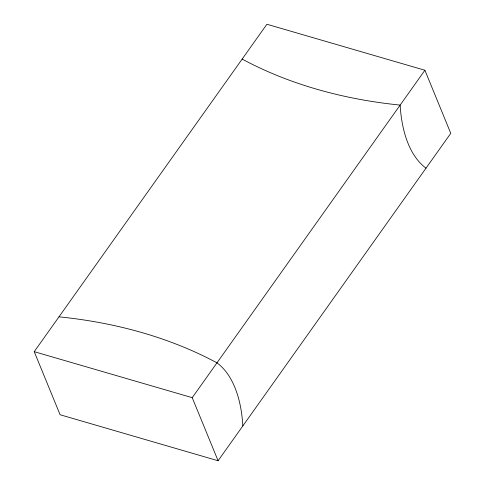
<?xml version="1.0" encoding="UTF-8"?>
<svg xmlns="http://www.w3.org/2000/svg" width="485" height="485" viewBox="0 0 485 485"><rect width="100%" height="100%" fill="white"/><g stroke="black" fill="none" stroke-linecap="round" stroke-linejoin="round"><path stroke-width="0.73" d="M34.229 351.673L266.908 24.25L424.902 70.252L450.771 133.326L218.092 460.75L60.098 414.748L34.229 351.673L192.224 397.676L218.092 460.75M192.224 397.676L424.902 70.252M426.018 168.162A125.773 66.172 -73.8 0 1 400.149 105.087A488.589 346.69 -22.3 0 1 242.154 59.085M242.846 425.915A125.773 66.172 -73.8 0 0 216.977 362.841A488.589 346.69 -22.3 0 0 58.982 316.838"/></g></svg>
